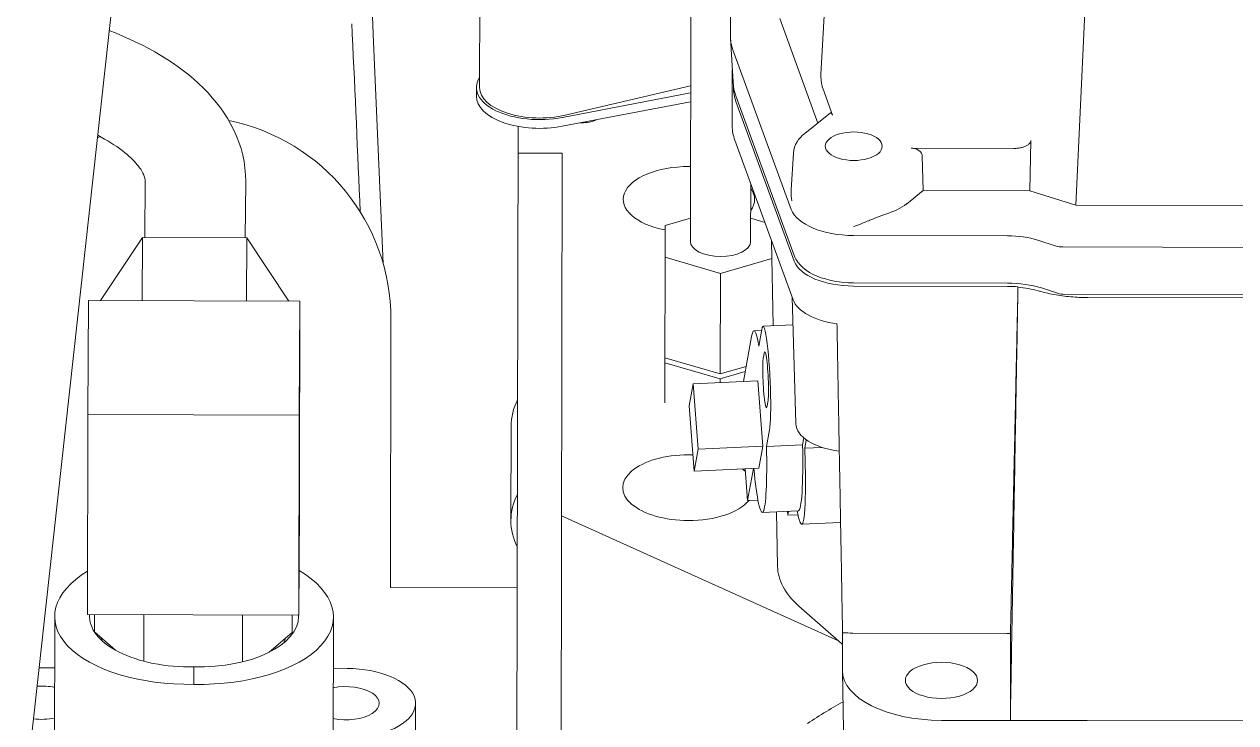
# Model space of a CAD drawing. Extents: x 766778 to 845620, y 133762 to 209800.
# Drawn here: x 784416.7 to 784607.9, y 190972.9 to 191083.1 of the extents above; entities that cross this region are included whole.
import ezdxf

# ---------------------------------------------------------------- set-up
doc = ezdxf.new("R2010")
doc.units = 0
doc.header["$MEASUREMENT"] = 0
doc.layers.get('0').update_dxf_attribs({"color": 1, "linetype": 'CONTINUOUS'})
doc.layers.add('LA-4748_SHOWN', color=2, linetype='CONTINUOUS', lineweight=53)

# ---------------------------------------------------------------- blocks, each defined once
blk = doc.blocks.new('ENGINE')
at = {"layer": 'LA-4748_SHOWN', "color": 252, "lineweight": 5}
for p, q in [((943367.47, 205658.89), (943399.24, 205938.27)), ((943472.93, 205746.94), (943473.73, 205899.29)), ((943493.64, 205773.26), (943495.37, 205802.54)), ((943533.78, 205752.42), (943536.28, 205801.52)), ((943479.46, 205798.38), (943479.36, 205779.38)), ((943439.74, 205771.34), (943439.83, 205787.73)), ((943422.88, 205782.67), (943422.94, 205781.23)), ((943493.12, 205765.55), (943487.2, 205782.08)), ((943382.39, 205780.1), (943381.31, 205780.53)), ((943383.46, 205779.65), (943382.39, 205780.1)), ((943419.59, 205781.45), (943419.6, 205781.34)), ((943419.6, 205781.34), (943419.6, 205781.23)), ((943419.6, 205781.23), (943419.61, 205781.12)), ((943419.61, 205781.12), (943419.62, 205781.01)), ((943419.62, 205781.01), (943419.62, 205780.9)), ((943419.62, 205780.9), (943419.63, 205780.79)), ((943419.63, 205780.79), (943419.64, 205780.68)), ((943419.64, 205780.68), (943419.64, 205780.57)), ((943419.64, 205780.57), (943419.65, 205780.46)), ((943419.65, 205780.46), (943419.65, 205780.35)), ((943419.65, 205780.35), (943419.66, 205780.24)), ((943419.66, 205780.24), (943419.66, 205780.13)), ((943419.66, 205780.13), (943419.67, 205780.02)), ((943419.67, 205780.02), (943419.67, 205779.91)), ((943419.67, 205779.91), (943419.68, 205779.8)), ((943422.94, 205781.23), (943423, 205779.79)), ((943423, 205779.79), (943423.71, 205761.68)), ((943384.51, 205779.18), (943383.46, 205779.65)), ((943385.53, 205778.7), (943384.51, 205779.18)), ((943386.54, 205778.19), (943385.53, 205778.7)), ((943387.53, 205777.67), (943386.54, 205778.19)), ((943479.76, 205772.02), (943479.37, 205779.01)), ((943388.5, 205777.13), (943387.53, 205777.67)), ((943389.45, 205776.57), (943388.5, 205777.13)), ((943390.37, 205775.99), (943389.45, 205776.57)), ((943391.27, 205775.4), (943390.37, 205775.99)), ((943479.76, 205777.16), (943488.88, 205751.93)), ((943392.15, 205774.78), (943391.27, 205775.4)), ((943393, 205774.14), (943392.15, 205774.78)), ((943393.83, 205773.49), (943393, 205774.14)), ((943394.63, 205772.81), (943393.83, 205773.49)), ((943395.4, 205772.11), (943394.63, 205772.81)), ((943396.15, 205771.39), (943395.4, 205772.11)), ((943479.65, 205774), (943479.6, 205765.09)), ((943493.63, 205773.02), (943493.64, 205773.14)), ((943493.63, 205772.91), (943493.63, 205773.02)), ((943493.64, 205772.81), (943493.63, 205772.91)), ((943493.64, 205773.14), (943493.64, 205773.26)), ((943493.64, 205772.7), (943493.64, 205772.81)), ((943493.64, 205772.6), (943493.64, 205772.7)), ((943493.65, 205772.5), (943493.64, 205772.6)), ((943493.66, 205772.4), (943493.65, 205772.5)), ((943493.67, 205772.3), (943493.66, 205772.4)), ((943493.68, 205772.21), (943493.67, 205772.3)), ((943493.69, 205772.12), (943493.68, 205772.21)), ((943493.7, 205772.02), (943493.69, 205772.12)), ((943396.87, 205770.64), (943396.15, 205771.39)), ((943397.55, 205769.87), (943396.87, 205770.64)), ((943439.23, 205769.96), (943439.24, 205771.34)), ((943473.05, 205770.36), (943452.79, 205766.55)), ((943473.06, 205771.5), (943453.24, 205766.92)), ((943479.76, 205772.02), (943479.81, 205771.48)), ((943479.81, 205771.48), (943479.9, 205770.94)), ((943479.82, 205771.4), (943479.82, 205771.15)), ((943479.9, 205770.94), (943480.03, 205770.41)), ((943480.03, 205770.41), (943480.2, 205769.89)), ((943493.71, 205771.93), (943493.7, 205772.02)), ((943493.72, 205771.85), (943493.71, 205771.93)), ((943493.74, 205771.76), (943493.72, 205771.85)), ((943493.75, 205771.67), (943493.74, 205771.76)), ((943493.77, 205771.59), (943493.75, 205771.67)), ((943493.78, 205771.51), (943493.77, 205771.59)), ((943493.8, 205771.43), (943493.78, 205771.51)), ((943493.82, 205771.35), (943493.8, 205771.43)), ((943493.84, 205771.27), (943493.82, 205771.35)), ((943493.86, 205771.2), (943493.84, 205771.27)), ((943493.89, 205771.13), (943493.86, 205771.2)), ((943493.91, 205771.06), (943493.89, 205771.13)), ((943493.91, 205771.06), (943495.45, 205766.77)), ((943398.21, 205769.08), (943397.55, 205769.87)), ((943398.83, 205768.26), (943398.21, 205769.08)), ((943452.78, 205765.17), (943473.05, 205768.98)), ((943489.33, 205744.65), (943480.2, 205769.89)), ((943480.2, 205768.98), (943489.33, 205743.74)), ((943399.42, 205767.42), (943398.83, 205768.26)), ((943399.97, 205766.55), (943399.42, 205767.42)), ((943400.47, 205765.65), (943399.97, 205766.55)), ((943491.05, 205763.92), (943495.13, 205767.14)), ((943495.13, 205767.14), (943495.15, 205767.14)), ((943495.15, 205767.14), (943495.16, 205767.15)), ((943495.16, 205767.15), (943495.17, 205767.15)), ((943495.17, 205767.15), (943495.18, 205767.16)), ((943495.18, 205767.16), (943495.19, 205767.16)), ((943495.19, 205767.16), (943495.2, 205767.15)), ((943495.2, 205767.15), (943495.21, 205767.15)), ((943495.21, 205767.15), (943495.23, 205767.15)), ((943495.23, 205767.15), (943495.24, 205767.14)), ((943495.24, 205767.14), (943495.25, 205767.13)), ((943495.25, 205767.13), (943495.26, 205767.12)), ((943495.26, 205767.12), (943495.28, 205767.1)), ((943495.28, 205767.1), (943495.29, 205767.09)), ((943495.29, 205767.09), (943495.3, 205767.07)), ((943495.3, 205767.07), (943495.32, 205767.05)), ((943495.32, 205767.05), (943495.33, 205767.03)), ((943495.33, 205767.03), (943495.34, 205767)), ((943495.34, 205767), (943495.36, 205766.98)), ((943495.36, 205766.98), (943495.37, 205766.95)), ((943495.37, 205766.95), (943495.39, 205766.92)), ((943495.39, 205766.92), (943495.4, 205766.88)), ((943495.4, 205766.88), (943495.42, 205766.85)), ((943495.42, 205766.85), (943495.43, 205766.81)), ((943495.43, 205766.81), (943495.45, 205766.77)), ((943400.94, 205764.73), (943400.47, 205765.65)), ((943401.36, 205763.79), (943400.94, 205764.73)), ((943445.12, 205637.98), (943445.79, 205765.18)), ((943379.98, 205763.7), (943379.43, 205764)), ((943380.51, 205763.4), (943379.98, 205763.7)), ((943381.02, 205763.11), (943380.51, 205763.4)), ((943381.52, 205762.8), (943381.02, 205763.11)), ((943381.99, 205762.5), (943381.52, 205762.8)), ((943401.73, 205762.82), (943401.36, 205763.79)), ((943402.05, 205761.82), (943401.73, 205762.82)), ((943479.99, 205762.9), (943489.12, 205737.66)), ((943489.82, 205762.57), (943489.6, 205762.16)), ((943490.07, 205762.94), (943489.82, 205762.57)), ((943490.37, 205763.29), (943490.07, 205762.94)), ((943490.69, 205763.62), (943490.37, 205763.29)), ((943491.05, 205763.92), (943490.69, 205763.62)), ((943526.73, 205762.69), (943526.55, 205754.73)), ((943526.71, 205762.55), (943526.68, 205762.42)), ((943526.73, 205762.69), (943526.71, 205762.55)), ((943382.44, 205762.2), (943381.99, 205762.5)), ((943382.86, 205761.9), (943382.44, 205762.2)), ((943383.27, 205761.6), (943382.86, 205761.9)), ((943383.65, 205761.3), (943383.27, 205761.6)), ((943384, 205761), (943383.65, 205761.3)), ((943384.34, 205760.71), (943384, 205761)), ((943384.65, 205760.42), (943384.34, 205760.71)), ((943402.31, 205760.81), (943402.05, 205761.82)), ((943402.52, 205759.78), (943402.31, 205760.81)), ((943423.71, 205761.68), (943424.44, 205743.56)), ((943445.76, 205760.96), (943452.76, 205760.92)), ((943451.78, 205573.75), (943452.76, 205760.92)), ((943489.25, 205760.83), (943488.86, 205755.01)), ((943489.31, 205761.29), (943489.25, 205760.83)), ((943489.43, 205761.74), (943489.31, 205761.29)), ((943489.6, 205762.16), (943489.43, 205761.74)), ((943507.86, 205761.52), (943507.99, 205761.52)), ((943507.86, 205761.52), (943524.02, 205761.43)), ((943507.99, 205761.52), (943508.11, 205761.51)), ((943508.11, 205761.51), (943508.22, 205761.49)), ((943508.22, 205761.49), (943508.33, 205761.47)), ((943508.33, 205761.47), (943508.43, 205761.45)), ((943508.43, 205761.45), (943508.53, 205761.42)), ((943508.53, 205761.42), (943508.62, 205761.39)), ((943508.62, 205761.39), (943508.71, 205761.35)), ((943508.71, 205761.35), (943508.8, 205761.31)), ((943508.8, 205761.31), (943508.88, 205761.26)), ((943508.88, 205761.26), (943508.96, 205761.22)), ((943508.96, 205761.22), (943509.03, 205761.17)), ((943509.03, 205761.17), (943509.11, 205761.11)), ((943509.11, 205761.11), (943509.18, 205761.06)), ((943509.18, 205761.06), (943509.24, 205761)), ((943509.24, 205761), (943509.3, 205760.94)), ((943509.3, 205760.94), (943509.36, 205760.87)), ((943509.36, 205760.87), (943509.41, 205760.8)), ((943509.41, 205760.8), (943509.46, 205760.72)), ((943509.46, 205760.72), (943509.5, 205760.64)), ((943509.5, 205760.64), (943509.53, 205760.55)), ((943524.19, 205761.44), (943524.02, 205761.43)), ((943524.35, 205761.44), (943524.19, 205761.44)), ((943524.51, 205761.45), (943524.35, 205761.44)), ((943524.67, 205761.46), (943524.51, 205761.45)), ((943524.82, 205761.48), (943524.67, 205761.46)), ((943524.97, 205761.5), (943524.82, 205761.48)), ((943525.11, 205761.53), (943524.97, 205761.5)), ((943525.24, 205761.56), (943525.11, 205761.53)), ((943525.38, 205761.59), (943525.24, 205761.56)), ((943525.51, 205761.63), (943525.38, 205761.59)), ((943525.63, 205761.67), (943525.51, 205761.63)), ((943525.75, 205761.72), (943525.63, 205761.67)), ((943525.87, 205761.76), (943525.75, 205761.72)), ((943525.98, 205761.82), (943525.87, 205761.76)), ((943526.09, 205761.87), (943525.98, 205761.82)), ((943526.19, 205761.94), (943526.09, 205761.87)), ((943526.29, 205762), (943526.19, 205761.94)), ((943526.38, 205762.07), (943526.29, 205762)), ((943526.47, 205762.15), (943526.38, 205762.07)), ((943526.55, 205762.23), (943526.47, 205762.15)), ((943526.62, 205762.32), (943526.55, 205762.23)), ((943526.68, 205762.42), (943526.62, 205762.32)), ((943384.94, 205760.14), (943384.65, 205760.42)), ((943385.21, 205759.86), (943384.94, 205760.14)), ((943385.45, 205759.59), (943385.21, 205759.86)), ((943385.67, 205759.34), (943385.45, 205759.59)), ((943385.87, 205759.09), (943385.67, 205759.34)), ((943386.04, 205758.85), (943385.87, 205759.09)), ((943386.2, 205758.62), (943386.04, 205758.85)), ((943402.66, 205758.74), (943402.52, 205759.78)), ((943402.75, 205757.69), (943402.66, 205758.74)), ((943509.53, 205760.55), (943509.55, 205760.46)), ((943509.55, 205760.46), (943509.57, 205760.35)), ((943509.57, 205760.35), (943509.58, 205760.24)), ((943509.72, 205754.82), (943509.58, 205760.24)), ((943386.33, 205758.4), (943386.2, 205758.62)), ((943386.45, 205758.2), (943386.33, 205758.4)), ((943386.55, 205758.01), (943386.45, 205758.2)), ((943386.63, 205757.83), (943386.55, 205758.01)), ((943386.7, 205757.67), (943386.63, 205757.83)), ((943386.8, 205757.39), (943386.7, 205757.67)), ((943386.86, 205757.16), (943386.8, 205757.39)), ((943386.89, 205756.96), (943386.86, 205757.16)), ((943386.89, 205756.79), (943386.89, 205756.96)), ((943402.77, 205756.63), (943402.75, 205757.69)), ((943386.8, 205747.83), (943386.89, 205756.79)), ((943402.68, 205747.73), (943402.77, 205756.63)), ((943482.5, 205755.97), (943482.45, 205746.89)), ((943488.86, 205754.9), (943488.85, 205754.83)), ((943488.87, 205755.04), (943488.86, 205754.97)), ((943488.86, 205754.97), (943488.86, 205754.9)), ((943488.85, 205754.83), (943488.85, 205754.75)), ((943488.85, 205754.75), (943488.85, 205754.68)), ((943488.85, 205754.68), (943488.85, 205754.61)), ((943488.85, 205754.61), (943488.85, 205754.54)), ((943488.85, 205754.54), (943488.85, 205754.47)), ((943488.85, 205754.47), (943488.85, 205754.4)), ((943488.85, 205754.4), (943488.86, 205754.32)), ((943488.86, 205754.32), (943488.86, 205754.25)), ((943488.86, 205754.25), (943488.86, 205754.18)), ((943488.86, 205754.18), (943488.87, 205754.1)), ((943488.87, 205754.1), (943488.87, 205754.03)), ((943488.87, 205754.03), (943488.88, 205753.96)), ((943488.88, 205753.96), (943488.89, 205753.89)), ((943488.89, 205753.89), (943488.9, 205753.81)), ((943488.9, 205753.81), (943488.9, 205753.74)), ((943488.9, 205753.74), (943488.91, 205753.67)), ((943488.91, 205753.67), (943488.92, 205753.59)), ((943488.92, 205753.59), (943488.94, 205753.52)), ((943488.94, 205753.52), (943488.95, 205753.45)), ((943488.95, 205753.45), (943488.96, 205753.37)), ((943488.96, 205753.37), (943488.97, 205753.3)), ((943507.06, 205752.72), (943509.72, 205754.82)), ((943509.72, 205754.82), (943526.55, 205754.73)), ((943533.78, 205752.42), (943526.55, 205754.73)), ((943503.41, 205751.01), (943503.61, 205751.08)), ((943503.61, 205751.08), (943503.81, 205751.14)), ((943631.66, 205751.9), (943533.78, 205752.42)), ((943468.83, 205721.46), (943468.97, 205749.48)), ((943472.95, 205750.61), (943468.97, 205749.48)), ((943484.69, 205749.9), (943482.47, 205750.56)), ((943498.7, 205749.19), (943498.92, 205749.26)), ((943498.92, 205749.26), (943499.14, 205749.34)), ((943499.14, 205749.34), (943499.36, 205749.42)), ((943499.36, 205749.42), (943499.57, 205749.5)), ((943499.57, 205749.5), (943499.79, 205749.58)), ((943499.79, 205749.58), (943500.01, 205749.66)), ((943500.01, 205749.66), (943500.22, 205749.75)), ((943500.22, 205749.75), (943500.44, 205749.83)), ((943500.44, 205749.83), (943500.66, 205749.92)), ((943500.66, 205749.92), (943500.87, 205750.01)), ((943500.87, 205750.01), (943501.09, 205750.1)), ((943501.09, 205750.1), (943501.3, 205750.18)), ((943501.3, 205750.18), (943501.52, 205750.27)), ((943501.52, 205750.27), (943501.73, 205750.36)), ((943501.73, 205750.36), (943501.94, 205750.45)), ((943501.94, 205750.45), (943502.15, 205750.53)), ((943502.15, 205750.53), (943502.37, 205750.62)), ((943502.37, 205750.62), (943502.58, 205750.7)), ((943502.58, 205750.7), (943502.79, 205750.78)), ((943502.79, 205750.78), (943503, 205750.86)), ((943503, 205750.86), (943503.2, 205750.94)), ((943503.2, 205750.94), (943503.41, 205751.01)), ((943379.76, 205737.94), (943386.44, 205747.83)), ((943386.34, 205737.89), (943386.44, 205747.83)), ((943386.44, 205747.83), (943402.94, 205747.73)), ((943402.84, 205737.79), (943402.94, 205747.73)), ((943402.94, 205747.73), (943409.51, 205737.74)), ((943498.7, 205747.78), (943523, 205747.65)), ((943485.96, 205733.58), (943485.76, 205746.95)), ((943527.78, 205746.94), (943530.67, 205746.01)), ((943531.73, 205745.85), (943633.64, 205745.32)), ((943468.95, 205744.44), (943477.66, 205741.87)), ((943477.66, 205741.87), (943485.8, 205744.18)), ((943489.33, 205744.65), (943489.44, 205744.37)), ((943489.44, 205744.37), (943489.58, 205744.1)), ((943489.58, 205744.1), (943489.73, 205743.84)), ((943489.73, 205743.84), (943489.9, 205743.6)), ((943489.9, 205743.6), (943490.28, 205743.13)), ((943477.58, 205726.03), (943477.66, 205741.87)), ((943490.28, 205743.13), (943490.72, 205742.71)), ((943490.72, 205742.71), (943491.21, 205742.33)), ((943491.21, 205742.33), (943491.74, 205741.98)), ((943491.74, 205741.98), (943492.31, 205741.67)), ((943492.31, 205741.67), (943492.92, 205741.39)), ((943492.92, 205741.39), (943493.56, 205741.14)), ((943493.56, 205741.14), (943494.23, 205740.93)), ((943494.23, 205740.93), (943494.92, 205740.74)), ((943494.92, 205740.74), (943495.64, 205740.59)), ((943495.64, 205740.59), (943496.38, 205740.47)), ((943496.38, 205740.47), (943497.13, 205740.39)), ((943497.13, 205740.39), (943497.89, 205740.33)), ((943497.89, 205740.33), (943498.66, 205740.31)), ((943498.65, 205739.8), (943522.95, 205739.67)), ((943522.96, 205740.18), (943498.66, 205740.31)), ((943522.96, 205740.18), (943523.67, 205740.17)), ((943523.67, 205740.17), (943524.38, 205740.13)), ((943524.38, 205740.13), (943525.08, 205740.06)), ((943524.62, 205739.59), (943524.61, 205739.14)), ((943524.62, 205739.59), (943524.62, 205739.54)), ((943525.08, 205740.06), (943525.76, 205739.97)), ((943525.76, 205739.97), (943526.43, 205739.86)), ((943526.43, 205739.86), (943527.08, 205739.72)), ((943527.08, 205739.72), (943527.71, 205739.57)), ((943377.73, 205719.96), (943377.91, 205737.95)), ((943377.91, 205737.95), (943411.25, 205737.73)), ((943411.07, 205719.75), (943411.25, 205737.73)), ((943411.1, 205708.86), (943411.25, 205737.73)), ((943489.47, 205718.12), (943488.97, 205738.06)), ((943524.58, 205737.78), (943524.57, 205737.33)), ((943524.59, 205738.23), (943524.58, 205737.78)), ((943524.59, 205738.08), (943524.58, 205737.6)), ((943524.6, 205738.69), (943524.59, 205738.23)), ((943524.6, 205738.57), (943524.59, 205738.08)), ((943524.61, 205739.14), (943524.6, 205738.69)), ((943524.61, 205739.06), (943524.6, 205738.57)), ((943524.62, 205739.54), (943524.61, 205739.06)), ((943527.71, 205739.57), (943528.31, 205739.39)), ((943528.12, 205738.86), (943527.82, 205738.95)), ((943528.42, 205738.78), (943528.12, 205738.86)), ((943531.2, 205738.46), (943528.31, 205739.39)), ((943528.73, 205738.7), (943528.42, 205738.78)), ((943529.04, 205738.62), (943528.73, 205738.7)), ((943529.35, 205738.55), (943529.04, 205738.62)), ((943529.67, 205738.48), (943529.35, 205738.55)), ((943529.98, 205738.41), (943529.67, 205738.48)), ((943530.3, 205738.35), (943529.98, 205738.41)), ((943530.63, 205738.29), (943530.3, 205738.35)), ((943530.95, 205738.24), (943530.63, 205738.29)), ((943531.28, 205738.19), (943530.95, 205738.24)), ((943531.46, 205738.41), (943531.2, 205738.46)), ((943531.61, 205738.14), (943531.28, 205738.19)), ((943531.69, 205738.39), (943531.46, 205738.41)), ((943531.94, 205738.1), (943531.61, 205738.14)), ((943633.6, 205737.85), (943531.69, 205738.39)), ((943532.28, 205738.06), (943531.94, 205738.1)), ((943532.61, 205738.02), (943532.28, 205738.06)), ((943532.95, 205737.99), (943532.61, 205738.02)), ((943533.28, 205737.96), (943532.95, 205737.99)), ((943533.62, 205737.93), (943533.28, 205737.96)), ((943533.95, 205737.91), (943533.62, 205737.93)), ((943534.29, 205737.89), (943533.95, 205737.91)), ((943534.63, 205737.88), (943534.29, 205737.89)), ((943534.97, 205737.87), (943534.63, 205737.88)), ((943535.3, 205737.86), (943534.97, 205737.87)), ((943535.64, 205737.86), (943535.3, 205737.86)), ((943535.64, 205737.86), (943629.64, 205737.36)), ((943524.53, 205735.98), (943524.52, 205735.53)), ((943524.54, 205736.43), (943524.53, 205735.98)), ((943524.56, 205736.88), (943524.54, 205736.43)), ((943524.55, 205736.13), (943524.54, 205735.65)), ((943524.56, 205736.62), (943524.55, 205736.13)), ((943524.57, 205737.33), (943524.56, 205736.88)), ((943524.57, 205737.11), (943524.56, 205736.62)), ((943524.58, 205737.6), (943524.57, 205737.11)), ((943425.63, 205734.77), (943425.4, 205692.47)), ((943524.49, 205734.18), (943524.48, 205733.73)), ((943524.5, 205734.63), (943524.49, 205734.18)), ((943524.51, 205735.08), (943524.5, 205734.63)), ((943524.51, 205734.18), (943524.5, 205733.69)), ((943524.52, 205735.53), (943524.51, 205735.08)), ((943524.52, 205734.67), (943524.51, 205734.18)), ((943524.53, 205735.16), (943524.52, 205734.67)), ((943524.54, 205735.65), (943524.53, 205735.16)), ((943484.13, 205732.85), (943482.91, 205732.8)), ((943484.16, 205732.99), (943483.68, 205730.39)), ((943489.08, 205733.72), (943484.37, 205733.51)), ((943496.04, 205733.41), (943496.03, 205733.84)), ((943496.05, 205732.97), (943496.04, 205733.41)), ((943496.05, 205732.54), (943496.05, 205732.97)), ((943496.06, 205732.11), (943496.05, 205732.54)), ((943496.07, 205731.68), (943496.06, 205732.11)), ((943524.43, 205731.93), (943524.42, 205731.48)), ((943524.44, 205732.38), (943524.43, 205731.93)), ((943524.45, 205732.83), (943524.44, 205732.38)), ((943524.46, 205733.28), (943524.45, 205732.83)), ((943524.48, 205733.73), (943524.46, 205733.28)), ((943524.47, 205732.23), (943524.46, 205731.74)), ((943524.48, 205732.72), (943524.47, 205732.23)), ((943524.49, 205733.2), (943524.48, 205732.72)), ((943524.5, 205733.69), (943524.49, 205733.2)), ((943482.54, 205731.92), (943481.23, 205724.78)), ((943496.07, 205731.25), (943496.07, 205731.68)), ((943496.08, 205730.81), (943496.07, 205731.25)), ((943496.08, 205730.38), (943496.08, 205730.81)), ((943496.09, 205729.95), (943496.08, 205730.38)), ((943524.39, 205730.14), (943524.37, 205729.69)), ((943524.4, 205730.58), (943524.39, 205730.14)), ((943524.41, 205731.03), (943524.4, 205730.58)), ((943524.42, 205731.48), (943524.41, 205731.03)), ((943524.43, 205730.27), (943524.42, 205729.78)), ((943524.44, 205730.76), (943524.43, 205730.27)), ((943524.45, 205731.25), (943524.44, 205730.76)), ((943524.46, 205731.74), (943524.45, 205731.25)), ((943468.86, 205728.59), (943477.58, 205726.03)), ((943484.39, 205728.57), (943484.52, 205729.24)), ((943496.1, 205729.52), (943496.09, 205729.95)), ((943496.1, 205729.08), (943496.1, 205729.52)), ((943496.11, 205728.65), (943496.1, 205729.08)), ((943496.12, 205728.22), (943496.11, 205728.65)), ((943496.12, 205727.78), (943496.12, 205728.22)), ((943524.34, 205728.34), (943524.33, 205727.9)), ((943524.35, 205728.79), (943524.34, 205728.34)), ((943524.36, 205729.24), (943524.35, 205728.79)), ((943524.37, 205729.69), (943524.36, 205729.24)), ((943524.39, 205728.31), (943524.37, 205727.81)), ((943524.4, 205728.8), (943524.39, 205728.31)), ((943524.41, 205729.29), (943524.4, 205728.8)), ((943524.42, 205729.78), (943524.41, 205729.29)), ((943468.86, 205727.81), (943477.58, 205725.25)), ((943477.58, 205726.03), (943481.67, 205727.18)), ((943477.58, 205725.25), (943481.52, 205726.36)), ((943496.13, 205727.35), (943496.12, 205727.78)), ((943496.13, 205726.91), (943496.13, 205727.35)), ((943496.14, 205726.48), (943496.13, 205726.91)), ((943496.15, 205726.04), (943496.14, 205726.48)), ((943524.3, 205726.56), (943524.28, 205726.11)), ((943524.31, 205727), (943524.3, 205726.56)), ((943524.32, 205727.45), (943524.31, 205727)), ((943524.33, 205727.9), (943524.32, 205727.45)), ((943524.34, 205726.34), (943524.33, 205725.85)), ((943524.35, 205726.83), (943524.34, 205726.34)), ((943524.36, 205727.32), (943524.35, 205726.83)), ((943524.37, 205727.81), (943524.36, 205727.32)), ((943473.28, 205724.44), (943472.65, 205720.99)), ((943483.5, 205724.88), (943473.28, 205724.44)), ((943474.04, 205714.13), (943473.28, 205724.44)), ((943477.57, 205724.62), (943477.58, 205725.25)), ((943484.25, 205714.56), (943483.5, 205724.88)), ((943496.15, 205725.61), (943496.15, 205726.04)), ((943496.16, 205725.17), (943496.15, 205725.61)), ((943496.17, 205724.74), (943496.16, 205725.17)), ((943496.17, 205724.3), (943496.17, 205724.74)), ((943496.18, 205723.87), (943496.17, 205724.3)), ((943524.24, 205724.32), (943524.23, 205723.88)), ((943524.25, 205724.77), (943524.24, 205724.32)), ((943524.26, 205725.22), (943524.25, 205724.77)), ((943524.27, 205725.66), (943524.26, 205725.22)), ((943524.28, 205726.11), (943524.27, 205725.66)), ((943524.3, 205724.37), (943524.29, 205723.88)), ((943524.31, 205724.87), (943524.3, 205724.37)), ((943524.32, 205725.36), (943524.31, 205724.87)), ((943524.33, 205725.85), (943524.32, 205725.36)), ((943496.19, 205723.43), (943496.18, 205723.87)), ((943496.19, 205723), (943496.19, 205723.43)), ((943496.2, 205722.56), (943496.19, 205723)), ((943496.2, 205722.12), (943496.2, 205722.56)), ((943524.19, 205722.54), (943524.18, 205722.1)), ((943524.21, 205722.99), (943524.19, 205722.54)), ((943524.22, 205723.43), (943524.21, 205722.99)), ((943524.23, 205723.88), (943524.22, 205723.43)), ((943524.26, 205722.4), (943524.25, 205721.91)), ((943524.27, 205722.89), (943524.26, 205722.4)), ((943524.28, 205723.39), (943524.27, 205722.89)), ((943524.29, 205723.88), (943524.28, 205723.39)), ((943472.65, 205720.99), (943473.41, 205710.68)), ((943485.08, 205721.55), (943484.96, 205720.88)), ((943496.21, 205721.69), (943496.2, 205722.12)), ((943496.22, 205721.25), (943496.21, 205721.69)), ((943496.22, 205720.81), (943496.22, 205721.25)), ((943496.23, 205720.37), (943496.22, 205720.81)), ((943524.15, 205720.76), (943524.14, 205720.32)), ((943524.16, 205721.21), (943524.15, 205720.76)), ((943524.17, 205721.65), (943524.16, 205721.21)), ((943524.18, 205722.1), (943524.17, 205721.65)), ((943524.23, 205720.92), (943524.22, 205720.43)), ((943524.24, 205721.42), (943524.23, 205720.92)), ((943524.25, 205721.91), (943524.24, 205721.42)), ((943377.56, 205688.38), (943377.73, 205719.96)), ((943377.73, 205719.96), (943411.07, 205719.75)), ((943410.9, 205688.17), (943411.07, 205719.75)), ((943496.24, 205719.93), (943496.23, 205720.37)), ((943496.24, 205719.5), (943496.24, 205719.93)), ((943496.25, 205719.06), (943496.24, 205719.5)), ((943496.26, 205718.62), (943496.25, 205719.06)), ((943496.26, 205718.18), (943496.26, 205718.62)), ((943524.11, 205718.98), (943524.09, 205718.54)), ((943524.12, 205719.43), (943524.11, 205718.98)), ((943524.13, 205719.87), (943524.12, 205719.43)), ((943524.14, 205720.32), (943524.13, 205719.87)), ((943524.19, 205718.95), (943524.18, 205718.45)), ((943524.2, 205719.44), (943524.19, 205718.95)), ((943524.21, 205719.93), (943524.2, 205719.44)), ((943524.22, 205720.43), (943524.21, 205719.93)), ((943444.53, 205717.87), (943444.45, 205702.97)), ((943484.84, 205714.53), (943485.32, 205717.13)), ((943496.27, 205717.74), (943496.26, 205718.18)), ((943496.27, 205717.3), (943496.27, 205717.74)), ((943496.28, 205716.86), (943496.27, 205717.3)), ((943496.29, 205716.42), (943496.28, 205716.86)), ((943524.05, 205716.77), (943524.04, 205716.32)), ((943524.06, 205717.21), (943524.05, 205716.77)), ((943524.07, 205717.65), (943524.06, 205717.21)), ((943524.08, 205718.1), (943524.07, 205717.65)), ((943524.09, 205718.54), (943524.08, 205718.1)), ((943524.15, 205716.97), (943524.13, 205716.47)), ((943524.16, 205717.46), (943524.15, 205716.97)), ((943524.17, 205717.96), (943524.16, 205717.46)), ((943524.18, 205718.45), (943524.17, 205717.96)), ((943490.53, 205714.77), (943484.84, 205714.53)), ((943490.53, 205714.77), (943490.73, 205715.86)), ((943490.91, 205714.22), (943491.11, 205715.57)), ((943496.29, 205715.98), (943496.29, 205716.42)), ((943496.3, 205715.54), (943496.29, 205715.98)), ((943496.31, 205715.1), (943496.3, 205715.54)), ((943496.31, 205714.66), (943496.31, 205715.1)), ((943524.01, 205714.99), (943523.99, 205714.55)), ((943524.02, 205715.44), (943524.01, 205714.99)), ((943524.03, 205715.88), (943524.02, 205715.44)), ((943524.04, 205716.32), (943524.03, 205715.88)), ((943524.1, 205714.98), (943524.09, 205714.49)), ((943524.11, 205715.48), (943524.1, 205714.98)), ((943524.12, 205715.98), (943524.11, 205715.48)), ((943524.13, 205716.47), (943524.12, 205715.98)), ((943473.41, 205710.68), (943474.04, 205714.13)), ((943484.25, 205714.56), (943474.04, 205714.13)), ((943483.62, 205711.11), (943484.25, 205714.56)), ((943490.91, 205714.22), (943493.65, 205714.34)), ((943490.96, 205709.76), (943490.91, 205714.22)), ((943496.32, 205714.22), (943496.31, 205714.66)), ((943496.33, 205713.78), (943496.32, 205714.22)), ((943496.33, 205713.34), (943496.33, 205713.78)), ((943496.34, 205712.9), (943496.33, 205713.34)), ((943496.35, 205712.46), (943496.34, 205712.9)), ((943523.96, 205713.23), (943523.95, 205712.78)), ((943523.97, 205713.67), (943523.96, 205713.23)), ((943523.98, 205714.11), (943523.97, 205713.67)), ((943523.99, 205714.55), (943523.98, 205714.11)), ((943524.06, 205713), (943524.05, 205712.5)), ((943524.07, 205713.5), (943524.06, 205713)), ((943524.08, 205713.99), (943524.07, 205713.5)), ((943524.09, 205714.49), (943524.08, 205713.99)), ((943483.62, 205711.11), (943473.41, 205710.68)), ((943481.45, 205711.02), (943481.82, 205706.01)), ((943481.82, 205706.01), (943482.75, 205711.08)), ((943496.35, 205712.02), (943496.35, 205712.46)), ((943496.36, 205711.57), (943496.35, 205712.02)), ((943496.36, 205711.13), (943496.36, 205711.57)), ((943496.37, 205710.69), (943496.36, 205711.13)), ((943523.91, 205711.02), (943523.89, 205710.58)), ((943523.92, 205711.46), (943523.91, 205711.02)), ((943523.93, 205711.9), (943523.92, 205711.46)), ((943523.94, 205712.34), (943523.93, 205711.9)), ((943523.95, 205712.78), (943523.94, 205712.34)), ((943524.02, 205711.01), (943524.01, 205710.51)), ((943524.03, 205711.51), (943524.02, 205711.01)), ((943524.04, 205712), (943524.03, 205711.51)), ((943524.05, 205712.5), (943524.04, 205712)), ((943490.96, 205709.12), (943490.96, 205709.76)), ((943490.96, 205708.54), (943490.96, 205709.12)), ((943496.38, 205710.25), (943496.37, 205710.69)), ((943496.38, 205709.8), (943496.38, 205710.25)), ((943496.39, 205709.36), (943496.38, 205709.8)), ((943496.4, 205708.92), (943496.39, 205709.36)), ((943523.86, 205709.26), (943523.85, 205708.82)), ((943523.87, 205709.7), (943523.86, 205709.26)), ((943523.88, 205710.14), (943523.87, 205709.7)), ((943523.89, 205710.58), (943523.88, 205710.14)), ((943523.98, 205709.02), (943523.97, 205708.52)), ((943523.99, 205709.52), (943523.98, 205709.02)), ((943524, 205710.01), (943523.99, 205709.52)), ((943524.01, 205710.51), (943524, 205710.01)), ((943411.07, 205704.83), (943411.08, 205707.55)), ((943411.08, 205707.55), (943411.1, 205708.86)), ((943490.95, 205707.06), (943490.96, 205707.51)), ((943490.96, 205708), (943490.96, 205708.54)), ((943490.96, 205707.51), (943490.96, 205708)), ((943496.4, 205708.47), (943496.4, 205708.92)), ((943496.41, 205708.03), (943496.4, 205708.47)), ((943496.42, 205707.58), (943496.41, 205708.03)), ((943496.42, 205707.14), (943496.42, 205707.58)), ((943496.43, 205706.7), (943496.42, 205707.14)), ((943523.82, 205707.5), (943523.81, 205707.06)), ((943523.83, 205707.94), (943523.82, 205707.5)), ((943523.84, 205708.38), (943523.83, 205707.94)), ((943523.85, 205708.82), (943523.84, 205708.38)), ((943523.95, 205707.52), (943523.93, 205707.02)), ((943523.96, 205708.02), (943523.95, 205707.52)), ((943523.97, 205708.52), (943523.96, 205708.02)), ((943483.45, 205706.08), (943481.82, 205706.01)), ((943490.88, 205704.93), (943490.89, 205705.23)), ((943490.89, 205705.23), (943490.91, 205705.55)), ((943490.91, 205705.55), (943490.92, 205705.89)), ((943490.92, 205705.89), (943490.93, 205706.25)), ((943490.93, 205706.25), (943490.94, 205706.64)), ((943490.94, 205706.64), (943490.95, 205707.06)), ((943496.44, 205706.25), (943496.43, 205706.7)), ((943496.44, 205705.81), (943496.44, 205706.25)), ((943496.45, 205705.36), (943496.44, 205705.81)), ((943496.45, 205704.92), (943496.45, 205705.36)), ((943523.76, 205705.3), (943523.75, 205704.87)), ((943523.77, 205705.74), (943523.76, 205705.3)), ((943523.78, 205706.18), (943523.77, 205705.74)), ((943523.79, 205706.62), (943523.78, 205706.18)), ((943523.81, 205707.06), (943523.79, 205706.62)), ((943523.9, 205705.53), (943523.89, 205705.03)), ((943523.91, 205706.03), (943523.9, 205705.53)), ((943523.92, 205706.53), (943523.91, 205706.03)), ((943523.93, 205707.02), (943523.92, 205706.53)), ((943410.9, 205688.17), (943411.07, 205704.83)), ((943452.46, 205703.72), (943496.08, 205683.81)), ((943489.84, 205704.37), (943484.14, 205704.13)), ((943486.52, 205695.61), (943486.39, 205704.22)), ((943488.14, 205704.3), (943488.19, 205703.66)), ((943488.19, 205703.66), (943488.29, 205704.31)), ((943488.19, 205703.66), (943489.77, 205703.72)), ((943489.64, 205704.36), (943489.68, 205704.12)), ((943489.68, 205704.12), (943489.73, 205703.89)), ((943489.73, 205703.89), (943489.78, 205703.67)), ((943489.78, 205703.67), (943489.82, 205703.48)), ((943489.82, 205703.48), (943489.87, 205703.3)), ((943489.87, 205703.3), (943489.91, 205703.13)), ((943490.71, 205703.17), (943490.74, 205703.33)), ((943490.74, 205703.33), (943490.76, 205703.51)), ((943490.76, 205703.51), (943490.78, 205703.71)), ((943490.78, 205703.71), (943490.8, 205703.92)), ((943490.8, 205703.92), (943490.82, 205704.14)), ((943490.82, 205704.14), (943490.84, 205704.39)), ((943490.84, 205704.39), (943490.86, 205704.65)), ((943490.86, 205704.65), (943490.88, 205704.93)), ((943496.46, 205704.47), (943496.45, 205704.92)), ((943496.47, 205704.02), (943496.46, 205704.47)), ((943496.47, 205703.58), (943496.47, 205704.02)), ((943496.48, 205703.13), (943496.47, 205703.58)), ((943523.72, 205703.55), (943523.71, 205703.11)), ((943523.73, 205703.99), (943523.72, 205703.55)), ((943523.74, 205704.43), (943523.73, 205703.99)), ((943523.75, 205704.87), (943523.74, 205704.43)), ((943523.86, 205703.53), (943523.85, 205703.03)), ((943523.87, 205704.03), (943523.86, 205703.53)), ((943523.88, 205704.53), (943523.87, 205704.03)), ((943523.89, 205705.03), (943523.88, 205704.53)), ((943489.91, 205703.13), (943489.95, 205702.98)), ((943489.95, 205702.98), (943489.99, 205702.85)), ((943489.99, 205702.85), (943490.04, 205702.72)), ((943490.04, 205702.72), (943490.07, 205702.62)), ((943490.07, 205702.62), (943490.11, 205702.53)), ((943490.11, 205702.53), (943490.15, 205702.45)), ((943490.15, 205702.45), (943490.19, 205702.38)), ((943490.19, 205702.38), (943490.23, 205702.33)), ((943490.23, 205702.33), (943490.26, 205702.29)), ((943490.26, 205702.29), (943490.3, 205702.26)), ((943490.3, 205702.26), (943490.33, 205702.25)), ((943490.33, 205702.25), (943490.37, 205702.24)), ((943496.49, 205702.51), (943490.37, 205702.24)), ((943490.37, 205702.24), (943490.4, 205702.25)), ((943490.4, 205702.25), (943490.43, 205702.27)), ((943490.43, 205702.27), (943490.46, 205702.3)), ((943490.46, 205702.3), (943490.49, 205702.35)), ((943490.49, 205702.35), (943490.52, 205702.4)), ((943490.52, 205702.4), (943490.55, 205702.47)), ((943490.55, 205702.47), (943490.58, 205702.55)), ((943490.58, 205702.55), (943490.61, 205702.65)), ((943490.61, 205702.65), (943490.64, 205702.76)), ((943490.64, 205702.76), (943490.66, 205702.88)), ((943490.66, 205702.88), (943490.69, 205703.01)), ((943490.69, 205703.01), (943490.71, 205703.17)), ((943496.49, 205702.68), (943496.48, 205703.13)), ((943496.49, 205702.24), (943496.49, 205702.68)), ((943496.5, 205701.79), (943496.49, 205702.24)), ((943496.51, 205701.34), (943496.5, 205701.79)), ((943496.51, 205700.9), (943496.51, 205701.34)), ((943523.66, 205701.36), (943523.65, 205700.93)), ((943523.67, 205701.8), (943523.66, 205701.36)), ((943523.68, 205702.24), (943523.67, 205701.8)), ((943523.7, 205702.68), (943523.68, 205702.24)), ((943523.71, 205703.11), (943523.7, 205702.68)), ((943523.82, 205701.52), (943523.81, 205701.02)), ((943523.83, 205702.03), (943523.82, 205701.52)), ((943523.84, 205702.53), (943523.83, 205702.03)), ((943523.85, 205703.03), (943523.84, 205702.53)), ((943496.52, 205700.45), (943496.51, 205700.9)), ((943496.53, 205700), (943496.52, 205700.45)), ((943496.53, 205699.55), (943496.53, 205700)), ((943496.54, 205699.11), (943496.53, 205699.55)), ((943523.62, 205699.62), (943523.61, 205699.18)), ((943523.63, 205700.05), (943523.62, 205699.62)), ((943523.64, 205700.49), (943523.63, 205700.05)), ((943523.65, 205700.93), (943523.64, 205700.49)), ((943523.78, 205699.52), (943523.77, 205699.02)), ((943523.79, 205700.02), (943523.78, 205699.52)), ((943523.8, 205700.52), (943523.79, 205700.02)), ((943523.81, 205701.02), (943523.8, 205700.52)), ((943496.55, 205698.66), (943496.54, 205699.11)), ((943496.55, 205698.21), (943496.55, 205698.66)), ((943496.56, 205697.76), (943496.55, 205698.21)), ((943496.57, 205697.31), (943496.56, 205697.76)), ((943523.57, 205697.88), (943523.56, 205697.44)), ((943523.59, 205698.31), (943523.57, 205697.88)), ((943523.6, 205698.75), (943523.59, 205698.31)), ((943523.61, 205699.18), (943523.6, 205698.75)), ((943523.73, 205697.51), (943523.72, 205697.01)), ((943523.74, 205698.01), (943523.73, 205697.51)), ((943523.75, 205698.52), (943523.74, 205698.01)), ((943523.77, 205699.02), (943523.75, 205698.52)), ((943496.57, 205696.86), (943496.57, 205697.31)), ((943496.58, 205696.41), (943496.57, 205696.86)), ((943496.59, 205695.96), (943496.58, 205696.41)), ((943496.59, 205695.51), (943496.59, 205695.96)), ((943523.52, 205695.7), (943523.51, 205695.27)), ((943523.53, 205696.13), (943523.52, 205695.7)), ((943523.54, 205696.57), (943523.53, 205696.13)), ((943523.55, 205697), (943523.54, 205696.57)), ((943523.56, 205697.44), (943523.55, 205697)), ((943523.7, 205696), (943523.69, 205695.5)), ((943523.71, 205696.51), (943523.7, 205696)), ((943523.72, 205697.01), (943523.71, 205696.51)), ((943496.6, 205695.06), (943496.59, 205695.51)), ((943496.6, 205694.61), (943496.6, 205695.06)), ((943496.61, 205694.16), (943496.6, 205694.61)), ((943496.62, 205693.71), (943496.61, 205694.16)), ((943496.62, 205693.26), (943496.62, 205693.71)), ((943523.48, 205693.96), (943523.47, 205693.53)), ((943523.49, 205694.4), (943523.48, 205693.96)), ((943523.5, 205694.83), (943523.49, 205694.4)), ((943523.51, 205695.27), (943523.5, 205694.83)), ((943523.66, 205693.99), (943523.65, 205693.49)), ((943523.67, 205694.49), (943523.66, 205693.99)), ((943523.68, 205695), (943523.67, 205694.49)), ((943523.69, 205695.5), (943523.68, 205695)), ((943425.4, 205692.47), (943445.4, 205692.37)), ((943496.63, 205692.81), (943496.62, 205693.26)), ((943496.64, 205692.35), (943496.63, 205692.81)), ((943496.64, 205691.9), (943496.64, 205692.35)), ((943496.65, 205691.45), (943496.64, 205691.9)), ((943523.42, 205691.8), (943523.41, 205691.36)), ((943523.43, 205692.23), (943523.42, 205691.8)), ((943523.44, 205692.66), (943523.43, 205692.23)), ((943523.45, 205693.1), (943523.44, 205692.66)), ((943523.47, 205693.53), (943523.45, 205693.1)), ((943523.62, 205691.98), (943523.61, 205691.47)), ((943523.63, 205692.48), (943523.62, 205691.98)), ((943523.64, 205692.98), (943523.63, 205692.48)), ((943523.65, 205693.49), (943523.64, 205692.98)), ((943496.66, 205691), (943496.65, 205691.45)), ((943496.66, 205690.55), (943496.66, 205691)), ((943496.67, 205690.09), (943496.66, 205690.55)), ((943496.68, 205689.64), (943496.67, 205690.09)), ((943523.38, 205690.06), (943523.37, 205689.63)), ((943523.39, 205690.5), (943523.38, 205690.06)), ((943523.4, 205690.93), (943523.39, 205690.5)), ((943523.41, 205691.36), (943523.4, 205690.93)), ((943523.57, 205689.96), (943523.56, 205689.45)), ((943523.58, 205690.46), (943523.57, 205689.96)), ((943523.6, 205690.97), (943523.58, 205690.46)), ((943523.61, 205691.47), (943523.6, 205690.97)), ((943372.38, 205688.09), (943372.24, 205660.69)), ((943377.56, 205688.38), (943410.9, 205688.17)), ((943378.67, 205685.62), (943378.69, 205688.37)), ((943386.41, 205680.99), (943386.45, 205688.32)), ((943401.99, 205680.84), (943402.03, 205688.22)), ((943409.84, 205685.42), (943409.85, 205688.17)), ((943496.57, 205683.37), (943489.88, 205689.32)), ((943496.68, 205689.19), (943496.68, 205689.64)), ((943496.69, 205688.73), (943496.68, 205689.19)), ((943496.7, 205688.28), (943496.69, 205688.73)), ((943496.7, 205687.83), (943496.7, 205688.28)), ((943523.34, 205688.34), (943523.32, 205687.91)), ((943523.35, 205688.77), (943523.34, 205688.34)), ((943523.36, 205689.2), (943523.35, 205688.77)), ((943523.37, 205689.63), (943523.36, 205689.2)), ((943523.54, 205688.44), (943523.53, 205687.94)), ((943523.55, 205688.95), (943523.54, 205688.44)), ((943523.56, 205689.45), (943523.55, 205688.95)), ((943416.38, 205687.86), (943416.24, 205660.46)), ((943496.71, 205687.37), (943496.7, 205687.83)), ((943496.72, 205686.92), (943496.71, 205687.37)), ((943496.72, 205686.46), (943496.72, 205686.92)), ((943496.73, 205686.01), (943496.72, 205686.46)), ((943523.28, 205686.18), (943523.27, 205685.75)), ((943523.29, 205686.61), (943523.28, 205686.18)), ((943523.3, 205687.04), (943523.29, 205686.61)), ((943523.31, 205687.47), (943523.3, 205687.04)), ((943523.32, 205687.91), (943523.31, 205687.47)), ((943523.5, 205686.42), (943523.49, 205685.91)), ((943523.51, 205686.92), (943523.5, 205686.42)), ((943523.52, 205687.43), (943523.51, 205686.92)), ((943523.53, 205687.94), (943523.52, 205687.43)), ((943378.67, 205685.62), (943381.95, 205682.74)), ((943406.2, 205682.32), (943409.84, 205685.42)), ((943496.71, 205679.11), (943496.74, 205685.1)), ((943496.74, 205685.55), (943496.73, 205686.01)), ((943496.74, 205685.1), (943496.74, 205685.55)), ((943498.37, 205685.03), (943522.67, 205684.9)), ((943523.18, 205671.16), (943523.25, 205684.89)), ((943523.26, 205685.32), (943523.25, 205684.89)), ((943523.27, 205685.75), (943523.26, 205685.32)), ((943523.46, 205684.39), (943523.45, 205683.89)), ((943523.47, 205684.9), (943523.46, 205684.39)), ((943523.48, 205685.41), (943523.47, 205684.9)), ((943523.49, 205685.91), (943523.48, 205685.41)), ((943523.41, 205682.36), (943523.4, 205681.86)), ((943523.42, 205682.87), (943523.41, 205682.36)), ((943523.43, 205683.38), (943523.42, 205682.87)), ((943523.45, 205683.89), (943523.43, 205683.38)), ((943523.37, 205680.33), (943523.36, 205679.82)), ((943523.38, 205680.84), (943523.37, 205680.33)), ((943523.39, 205681.35), (943523.38, 205680.84)), ((943523.4, 205681.86), (943523.39, 205681.35)), ((943370.15, 205679.99), (943372.34, 205680)), ((943394.32, 205677.3), (943394.34, 205680.05)), ((943418.53, 205679.73), (943416.34, 205679.76)), ((943497.17, 205648.11), (943496.71, 205679.03)), ((943523.34, 205678.81), (943523.33, 205678.3)), ((943523.35, 205679.32), (943523.34, 205678.81)), ((943523.36, 205679.82), (943523.35, 205679.32)), ((943523.29, 205676.77), (943523.28, 205676.26)), ((943523.31, 205677.28), (943523.29, 205676.77)), ((943523.32, 205677.79), (943523.31, 205677.28)), ((943523.33, 205678.3), (943523.32, 205677.79)), ((943523.25, 205674.73), (943523.24, 205674.22)), ((943523.26, 205675.24), (943523.25, 205674.73)), ((943523.27, 205675.75), (943523.26, 205675.24)), ((943523.28, 205676.26), (943523.27, 205675.75)), ((943429.08, 205631.74), (943429.31, 205674.18)), ((943494.14, 205672.67), (943493.76, 205672.44)), ((943494.51, 205672.89), (943494.14, 205672.67)), ((943494.89, 205673.12), (943494.51, 205672.89)), ((943495.26, 205673.34), (943494.89, 205673.12)), ((943495.64, 205673.56), (943495.26, 205673.34)), ((943496.02, 205673.78), (943495.64, 205673.56)), ((943496.4, 205673.99), (943496.02, 205673.78)), ((943496.78, 205674.2), (943496.4, 205673.99)), ((943523.21, 205672.69), (943523.2, 205672.18)), ((943523.22, 205673.2), (943523.21, 205672.69)), ((943523.23, 205673.71), (943523.22, 205673.2)), ((943523.24, 205674.22), (943523.23, 205673.71)), ((943491.55, 205671.03), (943491.18, 205670.79)), ((943491.91, 205671.27), (943491.55, 205671.03)), ((943492.28, 205671.51), (943491.91, 205671.27)), ((943492.65, 205671.74), (943492.28, 205671.51)), ((943493.02, 205671.98), (943492.65, 205671.74)), ((943493.39, 205672.21), (943493.02, 205671.98)), ((943493.76, 205672.44), (943493.39, 205672.21)), ((943512.29, 205671.21), (943527.46, 205671.13)), ((943523.19, 205671.67), (943523.18, 205671.16)), ((943523.2, 205672.18), (943523.19, 205671.67)), ((943527.46, 205671.13), (943535.29, 205671.09)), ((943535.29, 205671.09), (943629.29, 205670.6))]:
    blk.add_line(p, q, dxfattribs=at)
for start, end in [(359.6986, 78.2772), (115.6011, 116.4385)]:
    blk.add_arc((943393.63, 205734.94), 32, start, end, dxfattribs=at)
for centre, major_axis, ratio, start_param, end_param in [((942627.4, 205725.78), (92.14, -2303.65), 0.344326, 1.568313, 1.580476), ((943503.86, 205779.25), (-24.5, 0.13), 0.5, 0, 0.1818), ((943449.24, 205771.29), (-10, 0.05), 0.505559, 5.965625, 8.219325), ((943449.24, 205771.29), (-9.5, 0.05), 0.505559, 0, 2.008444), ((943503.82, 205771.02), (-24, 0.13), 0.5, 0, 0.1818), ((943449.23, 205769.91), (-10, 0.05), 0.505559, 0, 1.93614), ((943455.8, 205767.41), (3.4, -0.02), 0.5, 4.670849, 4.712389), ((943455.8, 205767.41), (3.4, -0.02), 0.5, 4.712389, 5.492025), ((943503.79, 205764.96), (-24.18, 0.13), 0.5, 0, 0.1818), ((943498.77, 205761.87), (4.5, -0.02), 0.5, 0, 3.141593), ((943498.77, 205761.87), (-4.5, 0.02), 0.5, 0, 3.141593), ((943472.73, 205753.57), (-10.37, 0.05), 0.5, 4.712389, 7.48623), ((943472.73, 205753.57), (10.37, -0.05), 0.5, 1.547662, 1.570796), ((943472.73, 205753.57), (10.37, -0.05), 0.5, 5.937144, 6.629226), ((943498.72, 205752.78), (-10, 0.05), 0.5, 0.1818, 1.570796), ((943498.74, 205755.38), (9.84, -0.05), 0.5, 5.256961, 5.722785), ((943522.97, 205743.15), (9, -0.05), 0.5, 1.010396, 1.570796), ((943477.69, 205746.91), (4.76, -0.03), 0.500011, 3.141593, 6.283185), ((943531.73, 205746.85), (2, -0.01), 0.5, 4.151989, 4.712389), ((943498.68, 205744.55), (-9.5, 0.05), 0.5, 0.1818, 1.570796), ((943522.93, 205734.92), (9.5, -0.05), 0.5, 1.394054, 1.570796), ((943522.98, 205734.84), (-9.56, 0.05), 0.5, 4.185038, 4.542617), ((943498.65, 205738.49), (-9.68, 0.05), 0.5, 0.1818, 1.300199), ((943484.74, 205725.06), (0.36, -8.45), 0.083005, 0.348821, 3.490414), ((943483.53, 205718.47), (-0.61, 14.34), 0.083005, 5.691708, 6.632007), ((943484.8, 205725.4), (-0.18, 4.1), 0.083005, 3.490414, 6.632007), ((943484.67, 205724.72), (0.18, -4.1), 0.083005, 3.490414, 6.632007), ((943455.53, 205717.82), (-11, 0.06), 0.898794, 5.851309, 6.283185), ((943498.54, 205718.14), (-9.07, 0.05), 0.5, 0.015119, 1.326788), ((943489.22, 205718.71), (0.61, -14.34), 0.083005, 0, 1.28912), ((943472.49, 205708.07), (-10.37, 0.05), 0.5, 4.712389, 7.853982), ((943472.49, 205708.07), (10.37, -0.05), 0.5, 1.502898, 1.570796), ((943483.53, 205718.47), (0.61, -14.34), 0.083005, 5.249934, 7.572305), ((943472.49, 205708.07), (10.37, -0.05), 0.5, 0.524044, 0.611992), ((943455.45, 205702.91), (-11, 0.06), 0.898794, 5.851309, 6.715062), ((943472.49, 205708.07), (-10.37, 0.05), 0.5, 1.570796, 2.747074), ((943512.42, 205695.61), (-25.9, 0.14), 0.5, 0.010078, 0.517191), ((943394.38, 205688.3), (-22, -0.33), 0.499924, 5.572526, 7.844057), ((943394.39, 205688.3), (21.99, -0.56), 0.499924, 4.722313, 7.012338), ((943394.38, 205688.3), (-16.5, -0.25), 0.499924, 6.244354, 7.844086), ((943394.38, 205688.3), (16.5, -0.42), 0.499924, 4.722402, 6.293172), ((943394.38, 205688.3), (16.5, -0.42), 0.499924, 0.010143, 0.034211), ((943394.26, 205685.52), (-14.65, 0.08), 0.5, 0.12151, 0.189013), ((943394.26, 205685.52), (14.65, -0.08), 0.5, 6.052661, 6.156987), ((943498.4, 205690.6), (11.13, -0.06), 0.5, 4.56605, 4.712389), ((943522.64, 205680.97), (7.87, -0.04), 0.5, 1.496652, 1.570796), ((943491.35, 205681.92), (-6, 0.03), 0.5, 3.60139, 3.658784), ((943512.33, 205677.52), (-5.7, 0.03), 0.5, 4.712389, 7.853982), ((943512.33, 205677.52), (5.7, -0.03), 0.5, 4.712389, 7.853982), ((943370.31, 205674.49), (-11, 0.06), 0.5, 4.729773, 4.754747), ((943418.31, 205674.24), (11, -0.06), 0.5, 5.141825, 7.836598), ((943512.33, 205679.02), (-15.62, 0.08), 0.5, 0, 1.570796), ((943370.31, 205674.49), (5.25, -0.03), 0.5, 1.17997, 1.719929), ((943418.31, 205674.24), (5.25, -0.03), 0.5, 4.321563, 8.244808), ((943370.31, 205674.49), (-5.25, 0.03), 0.5, 1.313378, 1.961622)]:
    blk.add_ellipse(centre, major_axis=major_axis, ratio=ratio, start_param=start_param, end_param=end_param, dxfattribs=at)

msp = doc.modelspace()

# ---------------------------------------------------------------- block references
at = {"color": 7, "linetype": 'Continuous', "rotation": 0.1984573570547499}
msp.add_blockref('ENGINE', (-158232.80366, -17964.77499), dxfattribs=at)

doc.saveas('drawing.dxf')
